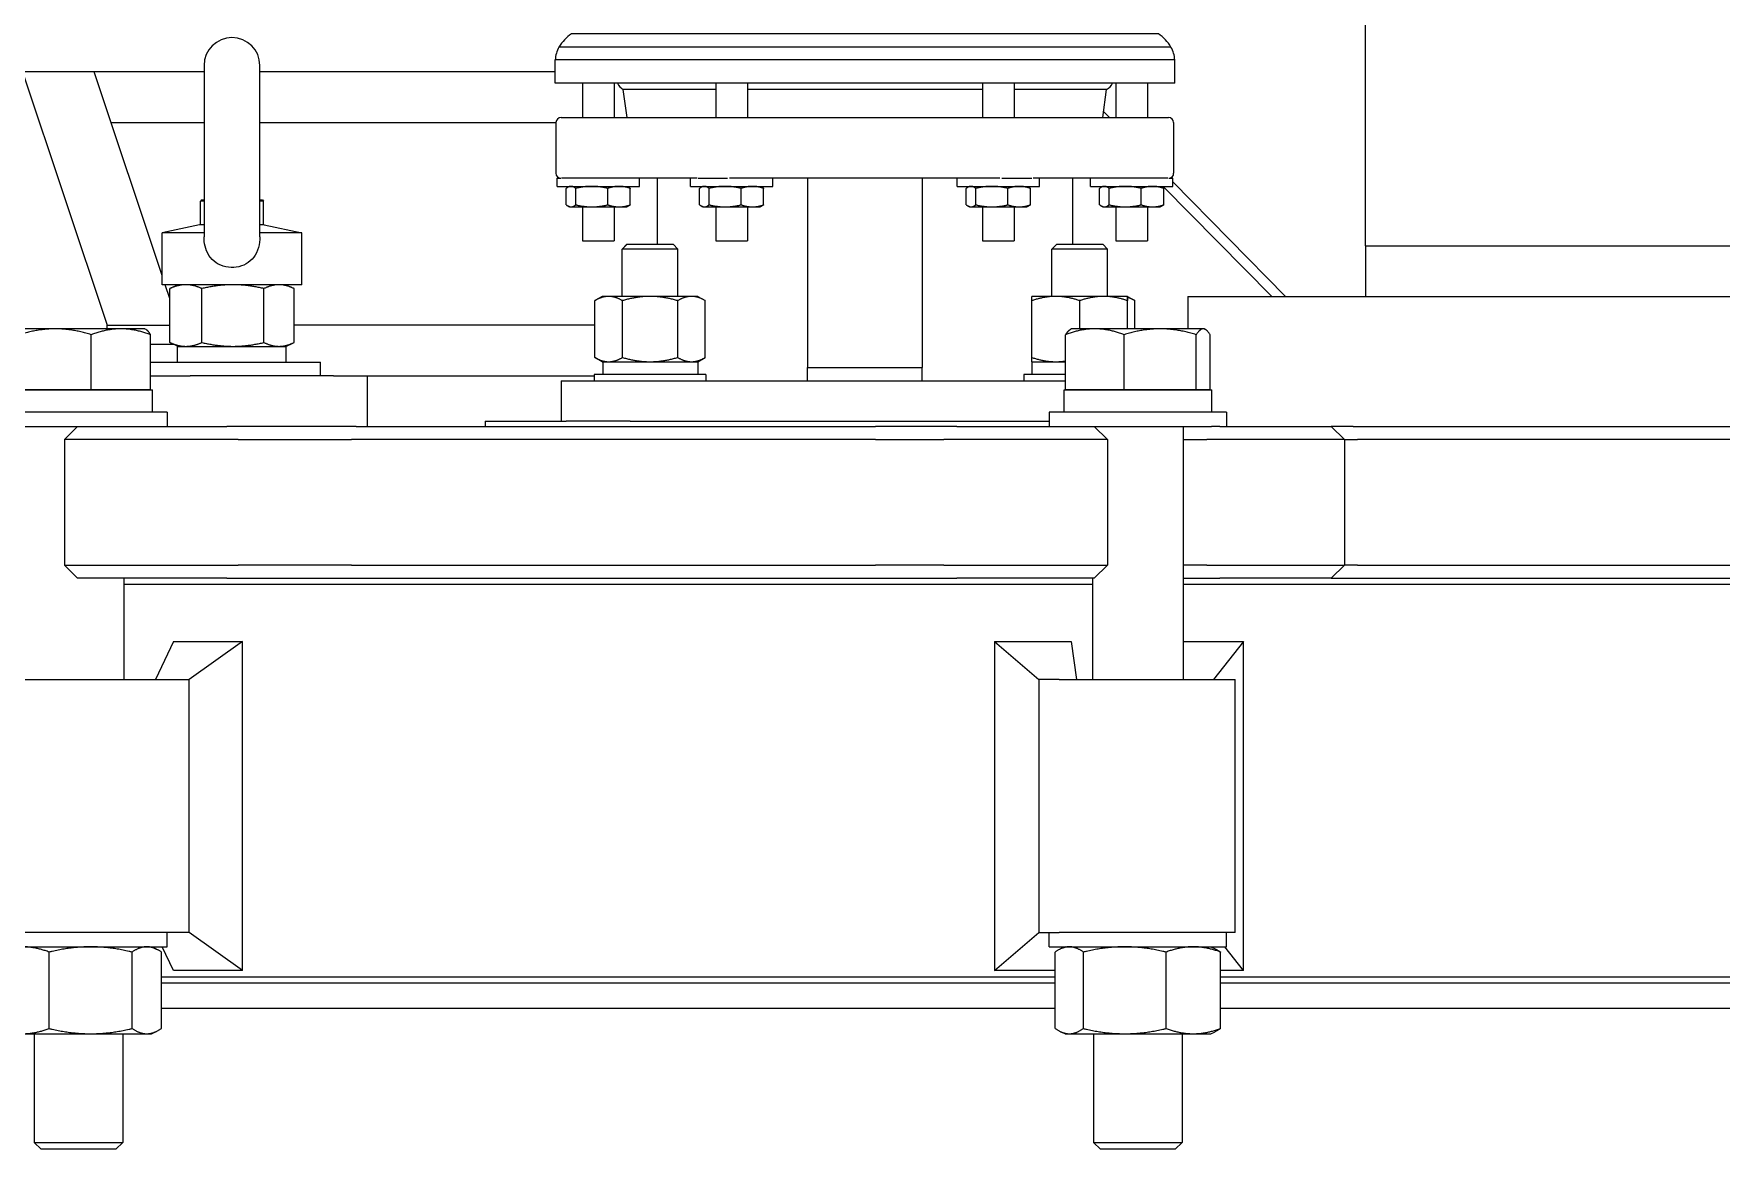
# Model space of a CAD drawing. Header units: inches. Extents: x 14 to 368, y 5 to 236.
# Drawn here: x 66.77 to 83.44, y 106.93 to 117.95 of the extents above; entities that cross this region are included whole.
import ezdxf

# ---------------------------------------------------------------- set-up
doc = ezdxf.new("R2010")
doc.units = ezdxf.units.IN
doc.header["$LTSCALE"] = 11
doc.header["$MEASUREMENT"] = 0
doc.layers.add('Visible (ANSI)', color=7, linetype='Continuous', lineweight=50)

msp = doc.modelspace()

# ---------------------------------------------------------------- linework, layer by layer
at = {"layer": 'Visible (ANSI)', "linetype": 'Continuous', "lineweight": 18}
for p, q in [((79.926908, 115.85176), (79.926908, 119.36376)), ((77.880797, 117.948228), (72.084835, 117.948228)), ((78.041724, 117.689775), (71.923908, 117.689775)), ((71.923908, 117.459078), (71.923908, 117.689775)), ((78.005061, 117.81615), (71.960571, 117.81615)), ((78.041724, 117.459078), (78.041724, 117.689775)), ((66.662987, 117.57051), (67.500313, 115.07051)), ((67.36967, 117.57051), (66.662987, 117.57051)), ((68.456017, 117.57051), (67.36967, 117.57051)), ((68.042631, 115.561251), (67.36967, 117.57051)), ((68.456017, 117.634865), (68.456017, 115.941154)), ((69.007198, 115.941154), (69.007198, 117.634865)), ((71.923908, 117.57051), (69.007198, 117.57051)), ((78.041724, 117.459078), (71.923908, 117.459078)), ((72.192658, 117.459078), (72.192658, 117.12051)), ((72.505158, 117.459078), (72.505158, 117.12051)), ((73.509612, 117.39725), (72.595865, 117.39725)), ((72.632919, 117.12051), (72.595865, 117.39725)), ((73.509612, 117.459078), (73.509612, 117.12051)), ((73.822112, 117.459078), (73.822112, 117.12051)), ((76.14352, 117.39725), (73.822112, 117.39725)), ((76.14352, 117.459078), (76.14352, 117.12051)), ((76.45602, 117.459078), (76.45602, 117.12051)), ((77.369767, 117.39725), (76.45602, 117.39725)), ((77.332713, 117.12051), (77.369767, 117.39725)), ((77.460474, 117.459078), (77.460474, 117.12051)), ((77.772974, 117.459078), (77.772974, 117.12051)), ((77.396879, 117.12051), (77.340402, 117.177936)), ((67.537135, 117.07051), (68.456017, 117.07051)), ((69.007198, 117.07051), (71.931408, 117.07051)), ((71.931408, 117.07051), (71.931408, 116.57051)), ((71.981408, 117.12051), (77.981408, 117.12051)), ((78.031408, 117.07051), (78.031408, 116.57051)), ((71.942908, 116.521078), (71.978493, 116.521078)), ((71.942908, 116.441078), (71.942908, 116.521078)), ((73.324622, 116.52051), (71.987064, 116.52051)), ((72.754908, 116.441078), (72.754908, 116.52051)), ((72.931408, 116.52051), (72.931408, 115.870172)), ((73.259862, 116.441078), (73.259862, 116.52051)), ((73.335674, 116.521078), (73.626735, 116.521078)), ((76.316191, 116.52051), (73.646349, 116.52051)), ((74.071862, 116.441078), (74.071862, 116.52051)), ((74.416408, 116.52051), (74.416408, 114.65051)), ((75.546408, 116.52051), (75.546408, 114.65051)), ((75.89377, 116.441078), (75.89377, 116.52051)), ((76.335448, 116.521078), (76.632393, 116.521078)), ((77.975366, 116.52051), (76.643079, 116.52051)), ((76.70577, 116.441078), (76.70577, 116.52051)), ((77.031408, 116.52051), (77.031408, 115.870172)), ((77.210724, 116.441078), (77.210724, 116.52051)), ((77.983928, 116.521078), (78.022724, 116.521078)), ((78.022724, 116.441078), (78.022724, 116.521078)), ((71.942908, 116.441078), (72.754908, 116.441078)), ((72.032372, 116.258385), (72.032372, 116.420771)), ((72.067408, 116.441078), (72.054767, 116.435183)), ((72.126638, 116.258385), (72.126638, 116.420771)), ((72.443174, 116.258385), (72.443174, 116.420771)), ((72.630408, 116.441078), (72.643048, 116.435183)), ((72.665443, 116.258385), (72.665443, 116.420771)), ((73.259862, 116.441078), (74.071862, 116.441078)), ((73.349326, 116.258385), (73.349326, 116.420771)), ((73.384362, 116.441078), (73.371721, 116.435183)), ((73.443592, 116.258385), (73.443592, 116.420771)), ((73.760128, 116.258385), (73.760128, 116.420771)), ((73.947362, 116.441078), (73.960003, 116.435183)), ((73.982397, 116.258385), (73.982397, 116.420771)), ((75.89377, 116.441078), (76.70577, 116.441078)), ((75.983235, 116.258385), (75.983235, 116.420771)), ((76.01827, 116.441078), (76.005629, 116.435183)), ((76.077501, 116.258385), (76.077501, 116.420771)), ((76.394036, 116.258385), (76.394036, 116.420771)), ((76.58127, 116.441078), (76.593911, 116.435183)), ((76.616306, 116.258385), (76.616306, 116.420771)), ((77.210724, 116.441078), (78.022724, 116.441078)), ((77.300189, 116.258385), (77.300189, 116.420771)), ((77.335224, 116.441078), (77.322584, 116.435183)), ((77.394455, 116.258385), (77.394455, 116.420771)), ((77.710991, 116.258385), (77.710991, 116.420771)), ((77.898224, 116.441078), (77.910865, 116.435183)), ((77.929284, 116.441078), (79.000596, 115.35176)), ((77.93326, 116.258385), (77.93326, 116.420771)), ((79.136394, 115.35176), (78.022724, 116.484147)), ((68.431608, 116.30801), (68.419108, 116.29551)), ((68.456017, 116.29551), (68.419108, 116.29551)), ((68.419108, 116.059863), (68.419108, 116.29551)), ((68.431608, 116.30801), (68.456017, 116.30801)), ((69.007198, 116.30801), (69.031608, 116.30801)), ((69.044108, 116.29551), (69.007198, 116.29551)), ((69.031608, 116.30801), (69.044108, 116.29551)), ((69.044108, 116.059863), (69.044108, 116.29551)), ((72.067408, 116.238078), (72.054767, 116.243972)), ((72.067408, 116.238078), (72.079505, 116.238078)), ((72.079505, 116.238078), (72.284906, 116.238078)), ((72.192658, 116.238078), (72.192658, 115.904078)), ((72.284906, 116.238078), (72.554308, 116.238078)), ((72.505158, 116.238078), (72.505158, 115.904078)), ((72.554308, 116.238078), (72.630408, 116.238078)), ((72.630408, 116.238078), (72.643048, 116.243972)), ((73.384362, 116.238078), (73.371721, 116.243972)), ((73.384362, 116.238078), (73.396459, 116.238078)), ((73.396459, 116.238078), (73.60186, 116.238078)), ((73.509612, 116.238078), (73.509612, 115.904078)), ((73.60186, 116.238078), (73.871263, 116.238078)), ((73.822112, 116.238078), (73.822112, 115.904078)), ((73.871263, 116.238078), (73.947362, 116.238078)), ((73.947362, 116.238078), (73.960003, 116.243972)), ((76.01827, 116.238078), (76.005629, 116.243972)), ((76.01827, 116.238078), (76.030368, 116.238078)), ((76.030368, 116.238078), (76.235769, 116.238078)), ((76.14352, 116.238078), (76.14352, 115.904078)), ((76.235769, 116.238078), (76.505171, 116.238078)), ((76.45602, 116.238078), (76.45602, 115.904078)), ((76.505171, 116.238078), (76.58127, 116.238078)), ((76.58127, 116.238078), (76.593911, 116.243972)), ((77.335224, 116.238078), (77.322584, 116.243972)), ((77.335224, 116.238078), (77.347322, 116.238078)), ((77.347322, 116.238078), (77.552723, 116.238078)), ((77.460474, 116.238078), (77.460474, 115.904078)), ((77.552723, 116.238078), (77.822125, 116.238078)), ((77.772974, 116.238078), (77.772974, 115.904078)), ((77.822125, 116.238078), (77.898224, 116.238078)), ((77.898224, 116.238078), (77.910865, 116.243972)), ((68.412142, 116.059863), (68.042631, 115.981321)), ((68.456017, 116.059863), (68.412142, 116.059863)), ((69.051073, 116.059863), (69.007198, 116.059863)), ((69.051073, 116.059863), (69.420584, 115.981321)), ((68.456017, 115.981321), (68.042631, 115.981321)), ((68.042631, 115.46951), (68.042631, 115.981321)), ((69.420584, 115.981321), (69.007198, 115.981321)), ((69.420584, 115.46951), (69.420584, 115.981321)), ((72.192658, 115.904078), (72.505158, 115.904078)), ((72.63216, 115.870172), (72.583817, 115.821868)), ((72.63316, 115.870172), (72.584817, 115.821868)), ((72.63216, 115.870172), (72.63316, 115.870172)), ((72.63316, 115.870172), (73.087656, 115.870172)), ((73.087656, 115.870172), (73.135998, 115.821868)), ((73.509612, 115.904078), (73.822112, 115.904078)), ((76.14352, 115.904078), (76.45602, 115.904078)), ((76.87616, 115.870172), (76.827817, 115.821868)), ((76.87616, 115.870172), (77.330656, 115.870172)), ((77.330656, 115.870172), (77.378998, 115.821868)), ((77.460474, 115.904078), (77.772974, 115.904078)), ((79.926908, 115.85176), (87.415908, 115.85176)), ((79.926908, 115.85176), (79.926908, 115.35176)), ((79.926908, 115.85176), (87.415908, 115.85176)), ((72.584817, 115.821868), (72.583817, 115.821868)), ((72.583817, 115.354172), (72.583817, 115.821868)), ((73.135998, 115.821868), (72.584817, 115.821868)), ((72.584817, 115.354172), (72.584817, 115.821868)), ((73.135998, 115.354172), (73.135998, 115.821868)), ((77.378998, 115.821868), (76.827817, 115.821868)), ((76.827817, 115.354172), (76.827817, 115.821868)), ((77.378998, 115.354172), (77.378998, 115.821868)), ((69.420584, 115.46951), (68.042631, 115.46951)), ((68.118551, 115.334578), (68.073358, 115.46951)), ((68.118551, 114.898816), (68.118551, 115.431205)), ((68.200608, 115.46951), (68.124357, 115.433954)), ((68.434143, 114.898816), (68.434143, 115.431205)), ((69.047199, 114.898816), (69.047199, 115.431205)), ((69.262608, 115.46951), (69.338858, 115.433954)), ((69.344664, 114.898816), (69.344664, 115.431205)), ((72.387967, 115.354172), (72.314889, 115.31198)), ((72.451255, 115.354172), (72.387967, 115.354172)), ((72.860394, 115.354172), (72.451255, 115.354172)), ((73.269547, 115.354172), (72.860394, 115.354172)), ((73.332848, 115.354172), (73.269547, 115.354172)), ((73.332848, 115.354172), (73.405926, 115.31198)), ((76.867175, 115.354172), (76.630967, 115.354172)), ((77.339616, 115.354172), (76.867175, 115.354172)), ((77.575848, 115.354172), (77.339616, 115.354172)), ((77.575849, 115.353594), (77.647926, 115.31198)), ((78.171408, 115.35176), (89.171408, 115.35176)), ((78.171408, 115.35176), (78.171408, 115.034139)), ((72.31488, 114.750699), (72.31488, 115.311975)), ((72.58763, 114.750699), (72.58763, 115.311975)), ((73.133158, 114.750699), (73.133158, 115.311975)), ((73.405926, 115.31198), (73.405935, 115.311975)), ((73.405935, 114.750699), (73.405935, 115.311975)), ((76.630959, 114.750699), (76.630959, 115.311975)), ((77.103392, 115.034139), (77.103392, 115.311975)), ((77.575841, 115.034139), (77.575841, 115.311975)), ((77.575856, 115.034139), (77.575856, 115.311975)), ((77.647926, 115.31198), (77.647935, 115.311975)), ((77.647935, 115.034139), (77.647935, 115.311975)), ((66.987404, 115.034139), (66.569534, 115.034139)), ((67.634278, 115.034139), (66.987404, 115.034139)), ((67.500313, 115.034139), (67.500313, 115.07051)), ((67.500313, 115.07051), (68.118551, 115.07051)), ((67.872408, 115.034139), (67.634278, 115.034139)), ((67.872408, 115.034139), (67.881662, 115.028796)), ((72.31488, 115.07051), (69.344664, 115.07051)), ((77.022164, 115.034139), (77.011139, 115.027774)), ((77.252721, 115.034139), (77.022164, 115.034139)), ((77.897878, 115.034139), (77.252721, 115.034139)), ((78.323321, 115.034139), (77.897878, 115.034139)), ((78.334164, 115.034139), (78.323321, 115.034139)), ((78.334164, 115.034139), (78.345189, 115.027774)), ((67.342319, 114.430139), (67.342319, 114.975548)), ((67.926237, 114.430139), (67.926237, 114.975548)), ((67.926237, 114.88301), (68.152356, 114.88301)), ((68.200608, 114.86051), (68.124357, 114.896066)), ((68.195108, 114.86051), (69.268108, 114.86051)), ((68.195108, 114.70451), (68.195108, 114.86051)), ((69.262608, 114.86051), (69.338858, 114.896066)), ((69.268108, 114.70451), (69.268108, 114.86051)), ((76.96443, 114.430139), (76.96443, 114.975548)), ((77.541011, 114.430139), (77.541011, 114.975548)), ((78.254745, 114.430139), (78.254745, 114.975548)), ((78.391897, 114.430139), (78.391897, 114.975548)), ((67.926237, 114.70451), (69.606608, 114.70451)), ((69.606608, 114.57051), (69.606608, 114.70451)), ((72.387967, 114.708502), (72.314889, 114.750694)), ((72.387967, 114.708502), (72.451255, 114.708502)), ((72.393956, 114.708502), (72.393956, 114.583502)), ((72.451255, 114.708502), (72.860394, 114.708502)), ((72.860394, 114.708502), (73.269547, 114.708502)), ((73.269547, 114.708502), (73.332848, 114.708502)), ((73.331759, 114.708502), (73.331759, 114.583502)), ((73.332848, 114.708502), (73.405926, 114.750694)), ((73.405935, 114.750699), (73.405926, 114.750694)), ((76.630967, 114.708502), (76.867175, 114.708502)), ((76.632056, 114.708502), (76.632056, 114.583502)), ((76.867175, 114.708502), (76.96443, 114.708502)), ((67.926237, 114.57051), (68.319227, 114.57051)), ((69.732592, 114.57051), (68.319227, 114.57051)), ((69.732592, 114.57051), (70.065127, 114.57051)), ((70.065127, 114.57051), (72.309226, 114.57051)), ((70.065127, 114.57051), (70.065127, 114.07051)), ((71.981408, 114.52051), (71.981408, 114.12051)), ((71.981408, 114.52051), (72.981408, 114.52051)), ((73.411589, 114.583502), (72.309226, 114.583502)), ((72.309226, 114.583502), (72.309226, 114.52051)), ((72.981408, 114.52051), (76.96443, 114.52051)), ((73.411589, 114.583502), (73.411589, 114.52051)), ((74.416408, 114.52051), (74.416408, 114.65051)), ((74.416408, 114.65051), (75.546408, 114.65051)), ((74.416408, 114.52051), (75.546408, 114.52051)), ((75.546408, 114.52051), (75.546408, 114.65051)), ((76.96443, 114.583502), (76.552226, 114.583502)), ((76.552226, 114.583502), (76.552226, 114.52051)), ((66.486908, 114.430135), (67.945908, 114.430135)), ((66.987404, 114.430139), (66.632489, 114.430139)), ((67.342319, 114.430139), (66.987404, 114.430139)), ((67.634278, 114.430139), (67.342319, 114.430139)), ((67.926237, 114.430139), (67.634278, 114.430139)), ((67.872408, 114.430139), (67.872408, 114.430135)), ((67.945908, 114.211135), (67.945908, 114.430135)), ((76.948664, 114.430135), (78.407664, 114.430135)), ((76.948664, 114.211135), (76.948664, 114.430135)), ((77.252721, 114.430139), (76.96443, 114.430139)), ((77.022164, 114.430139), (77.022164, 114.430135)), ((77.541011, 114.430139), (77.252721, 114.430139)), ((77.897878, 114.430139), (77.541011, 114.430139)), ((78.254745, 114.430139), (77.897878, 114.430139)), ((78.323321, 114.430139), (78.254745, 114.430139)), ((78.391897, 114.430139), (78.323321, 114.430139)), ((78.334164, 114.430139), (78.334164, 114.430135)), ((78.407664, 114.211135), (78.407664, 114.430135)), ((68.091408, 114.211135), (66.341408, 114.211135)), ((68.091408, 114.211135), (68.091408, 114.07051)), ((78.553164, 114.211135), (76.803164, 114.211135)), ((76.803164, 114.211135), (76.803164, 114.07051)), ((78.553164, 114.211135), (78.553164, 114.07051)), ((66.367198, 114.07051), (67.20689, 114.07051)), ((67.20689, 114.07051), (67.07689, 113.94051)), ((67.20689, 114.07051), (67.271639, 114.07051)), ((67.271639, 114.07051), (67.539021, 114.07051)), ((67.539021, 114.07051), (68.679139, 114.07051)), ((69.193098, 114.07051), (68.679139, 114.07051)), ((69.958522, 114.07051), (69.193098, 114.07051)), ((69.958522, 114.07051), (75.087441, 114.07051)), ((71.231408, 114.12051), (72.033082, 114.12051)), ((71.231408, 114.12051), (71.231408, 114.07051)), ((72.664108, 114.12051), (72.033082, 114.12051)), ((72.664108, 114.12051), (76.803164, 114.12051)), ((75.712511, 114.07051), (75.087441, 114.07051)), ((75.891007, 114.07051), (75.712511, 114.07051)), ((75.891007, 114.07051), (76.844593, 114.07051)), ((76.844593, 114.07051), (77.142249, 114.07051)), ((77.142249, 114.07051), (77.246764, 114.07051)), ((77.246764, 114.07051), (77.376764, 113.94051)), ((77.246764, 114.07051), (78.404037, 114.07051)), ((78.125664, 114.07051), (78.125664, 111.57051)), ((78.485798, 114.07051), (78.404037, 114.07051)), ((78.485798, 114.07051), (78.630123, 114.07051)), ((78.630123, 114.07051), (78.92215, 114.07051)), ((78.92215, 114.07051), (79.587405, 114.07051)), ((79.805015, 114.07051), (79.587405, 114.07051)), ((79.587405, 114.07051), (79.717405, 113.94051)), ((79.805015, 114.07051), (84.315311, 114.07051)), ((67.211784, 113.94051), (67.07689, 113.94051)), ((67.07689, 113.94051), (67.07689, 112.70051)), ((67.481242, 113.94051), (67.211784, 113.94051)), ((68.791722, 113.94051), (67.481242, 113.94051)), ((68.791722, 113.94051), (69.305682, 113.94051)), ((69.305682, 113.94051), (69.913161, 113.94051)), ((75.088399, 113.94051), (69.913161, 113.94051)), ((75.088399, 113.94051), (75.584486, 113.94051)), ((75.584486, 113.94051), (75.762982, 113.94051)), ((76.859058, 113.94051), (75.762982, 113.94051)), ((77.159025, 113.94051), (76.859058, 113.94051)), ((77.376764, 113.94051), (77.159025, 113.94051)), ((77.376764, 113.94051), (77.376764, 112.70051)), ((78.125664, 113.94051), (78.170568, 113.94051)), ((78.170568, 113.94051), (78.357773, 113.94051)), ((78.65845, 113.94051), (78.357773, 113.94051)), ((78.952744, 113.94051), (78.65845, 113.94051)), ((79.717405, 113.94051), (78.952744, 113.94051)), ((79.717405, 113.94051), (79.848576, 113.94051)), ((79.717405, 113.94051), (79.717405, 112.70051)), ((84.399605, 113.94051), (79.848576, 113.94051)), ((67.07689, 112.70051), (67.211784, 112.70051)), ((67.20689, 112.57051), (67.07689, 112.70051)), ((67.211784, 112.70051), (67.481242, 112.70051)), ((67.481242, 112.70051), (68.791722, 112.70051)), ((69.305682, 112.70051), (68.791722, 112.70051)), ((69.913161, 112.70051), (69.305682, 112.70051)), ((69.913161, 112.70051), (75.088399, 112.70051)), ((75.584486, 112.70051), (75.088399, 112.70051)), ((75.762982, 112.70051), (75.584486, 112.70051)), ((75.762982, 112.70051), (76.859058, 112.70051)), ((76.859058, 112.70051), (77.159025, 112.70051)), ((77.159025, 112.70051), (77.376764, 112.70051)), ((77.246764, 112.57051), (77.376764, 112.70051)), ((78.170568, 112.70051), (78.125664, 112.70051)), ((78.357773, 112.70051), (78.170568, 112.70051)), ((78.357773, 112.70051), (78.65845, 112.70051)), ((78.65845, 112.70051), (78.952744, 112.70051)), ((78.952744, 112.70051), (79.717405, 112.70051)), ((79.587405, 112.57051), (79.717405, 112.70051)), ((79.848576, 112.70051), (79.717405, 112.70051)), ((79.848576, 112.70051), (84.399605, 112.70051)), ((67.271639, 112.57051), (67.20689, 112.57051)), ((67.539021, 112.57051), (67.271639, 112.57051)), ((68.679139, 112.57051), (67.539021, 112.57051)), ((67.663908, 112.57051), (67.663908, 111.57051)), ((77.230664, 112.50801), (67.663908, 112.50801)), ((68.679139, 112.57051), (69.193098, 112.57051)), ((69.193098, 112.57051), (69.710733, 112.57051)), ((69.710733, 112.57051), (75.333617, 112.57051)), ((75.333617, 112.57051), (75.712511, 112.57051)), ((75.712511, 112.57051), (75.891007, 112.57051)), ((76.844593, 112.57051), (75.891007, 112.57051)), ((77.142249, 112.57051), (76.844593, 112.57051)), ((77.246764, 112.57051), (77.142249, 112.57051)), ((77.230664, 112.57051), (77.230664, 111.57051)), ((78.125664, 112.57051), (78.298593, 112.57051)), ((86.430578, 112.50801), (78.125664, 112.50801)), ((78.298593, 112.57051), (78.485798, 112.57051)), ((78.630123, 112.57051), (78.485798, 112.57051)), ((78.92215, 112.57051), (78.630123, 112.57051)), ((79.587405, 112.57051), (78.92215, 112.57051)), ((79.587405, 112.57051), (79.590144, 112.57051)), ((79.590144, 112.57051), (84.534825, 112.57051)), ((68.152853, 111.945053), (67.976542, 111.57051)), ((68.152853, 111.945053), (68.835732, 111.945053)), ((68.835732, 111.945053), (68.309972, 111.57051)), ((68.835732, 108.695967), (68.835732, 111.945053)), ((76.261041, 111.945053), (76.261041, 108.695967)), ((76.261041, 111.945053), (77.019528, 111.945053)), ((76.261041, 111.945053), (76.699837, 111.57051)), ((77.019528, 111.945053), (77.072152, 111.57051)), ((78.125664, 111.945053), (78.722159, 111.945053)), ((78.722159, 111.945053), (78.423251, 111.57051)), ((78.722159, 108.695967), (78.722159, 111.945053)), ((66.099144, 111.57051), (67.731917, 111.57051)), ((67.731917, 111.57051), (68.309972, 111.57051)), ((68.309972, 109.07051), (68.309972, 111.57051)), ((76.900594, 111.57051), (76.699837, 111.57051)), ((76.699837, 111.57051), (76.699837, 109.07051)), ((76.900594, 111.57051), (78.637301, 111.57051)), ((78.637301, 109.07051), (78.637301, 111.57051)), ((67.731917, 109.07051), (66.099144, 109.07051)), ((68.309972, 109.07051), (67.731917, 109.07051)), ((68.091408, 108.929885), (68.091408, 109.07051)), ((68.835732, 108.695967), (68.309972, 109.07051)), ((76.261041, 108.695967), (76.699837, 109.07051)), ((76.699837, 109.07051), (76.900594, 109.07051)), ((76.803164, 108.929885), (76.803164, 109.07051)), ((78.637301, 109.07051), (76.900594, 109.07051)), ((78.553164, 108.929885), (78.553164, 109.07051)), ((66.341408, 108.929885), (68.091408, 108.929885)), ((66.926582, 108.122752), (66.926582, 108.878018)), ((67.745262, 108.122752), (67.745262, 108.878018)), ((67.935408, 108.929885), (67.983677, 108.907377)), ((68.035087, 108.122752), (68.035087, 108.878018)), ((68.152853, 108.695967), (68.042739, 108.929885)), ((76.803164, 108.929885), (78.553164, 108.929885)), ((76.861657, 108.122752), (76.861657, 108.878018)), ((76.959164, 108.929885), (76.915091, 108.909334)), ((77.139726, 108.122752), (77.139726, 108.878018)), ((77.956233, 108.122752), (77.956233, 108.878018)), ((78.397164, 108.929885), (78.441237, 108.909334)), ((78.494671, 108.122752), (78.494671, 108.878018)), ((78.722159, 108.695967), (78.535478, 108.929885)), ((68.835732, 108.695967), (68.152853, 108.695967)), ((76.861657, 108.695967), (76.261041, 108.695967)), ((78.722159, 108.695967), (78.494671, 108.695967)), ((68.035087, 108.63301), (76.861657, 108.63301)), ((76.861657, 108.57051), (68.035087, 108.57051)), ((78.494671, 108.63301), (86.15597, 108.63301)), ((86.15597, 108.57051), (78.494671, 108.57051)), ((76.861657, 108.32051), (68.035087, 108.32051)), ((86.15597, 108.32051), (78.494671, 108.32051)), ((66.662155, 108.070885), (67.335922, 108.070885)), ((66.778908, 108.070885), (66.778908, 106.99625)), ((67.335922, 108.070885), (67.890175, 108.070885)), ((67.653908, 108.070885), (67.653908, 106.99625)), ((67.890175, 108.070885), (67.935408, 108.070885)), ((67.935408, 108.070885), (67.983677, 108.093394)), ((76.959164, 108.070885), (76.915091, 108.091437)), ((76.959164, 108.070885), (77.000691, 108.070885)), ((77.000691, 108.070885), (77.547979, 108.070885)), ((77.240664, 108.070885), (77.240664, 106.99625)), ((77.547979, 108.070885), (78.225452, 108.070885)), ((78.115664, 108.070885), (78.115664, 106.99625)), ((78.225452, 108.070885), (78.397164, 108.070885)), ((78.397164, 108.070885), (78.441237, 108.091437)), ((66.778908, 106.99625), (67.653908, 106.99625)), ((66.847069, 106.930135), (66.778908, 106.99625)), ((67.585746, 106.930135), (67.653908, 106.99625)), ((77.240664, 106.99625), (78.115664, 106.99625)), ((77.308825, 106.930135), (77.240664, 106.99625)), ((78.047503, 106.930135), (78.115664, 106.99625)), ((67.585746, 106.930135), (66.847069, 106.930135)), ((78.047503, 106.930135), (77.308825, 106.930135))]:
    msp.add_line(p, q, dxfattribs=at)
for centre, radius, start, end in [((68.731608, 117.634865), 0.275591, 0, 180), ((72.338794, 117.5848), 0.443368, 124.9453408, 148.5468033), ((77.626838, 117.5848), 0.443368, 31.4531967, 55.0546592), ((72.21242, 117.674578), 0.288913, 150.6582796, 176.9846737), ((77.753212, 117.674578), 0.288913, 3.0153263, 29.3417204), ((72.662576, 117.517482), 0.1375, 205.1354813, 240.9760883), ((77.303056, 117.517482), 0.1375, 299.0239117, 334.8645187), ((71.981408, 117.07051), 0.05, 90, 180), ((77.981408, 117.07051), 0.05, 0, 90), ((71.981408, 116.57051), 0.05, 180, 261.3597917), ((77.981408, 116.57051), 0.05, 278.6402083, 0)]:
    msp.add_arc(centre, radius, start, end, dxfattribs=at)
for points, weights in [([(72.079505, 116.441078), (72.057631, 116.441078), (72.032372, 116.420771)], [1, 1.0379548493, 1]), ([(72.126638, 116.420771), (72.10138, 116.441078), (72.079505, 116.441078)], [1, 1.0379548493, 1]), ([(72.284906, 116.441078), (72.211454, 116.441078), (72.126638, 116.420771)], [1, 1.0379548493, 1]), ([(72.443174, 116.420771), (72.358358, 116.441078), (72.284906, 116.441078)], [1, 1.0379548493, 1]), ([(72.554308, 116.441078), (72.502731, 116.441078), (72.443174, 116.420771)], [1, 1.0379548493, 1]), ([(72.665443, 116.420771), (72.605886, 116.441078), (72.554308, 116.441078)], [1, 1.0379548493, 1]), ([(72.643048, 116.435183), (72.653687, 116.430222), (72.665443, 116.420771)], [1.01883167313, 1.01731429853, 1]), ([(73.396459, 116.441078), (73.374585, 116.441078), (73.349326, 116.420771)], [1, 1.0379548493, 1]), ([(73.443592, 116.420771), (73.418334, 116.441078), (73.396459, 116.441078)], [1, 1.0379548493, 1]), ([(73.60186, 116.441078), (73.528408, 116.441078), (73.443592, 116.420771)], [1, 1.0379548493, 1]), ([(73.760128, 116.420771), (73.675313, 116.441078), (73.60186, 116.441078)], [1, 1.0379548493, 1]), ([(73.871263, 116.441078), (73.819685, 116.441078), (73.760128, 116.420771)], [1, 1.0379548493, 1]), ([(73.982397, 116.420771), (73.92284, 116.441078), (73.871263, 116.441078)], [1, 1.0379548493, 1]), ([(73.960003, 116.435183), (73.970641, 116.430222), (73.982397, 116.420771)], [1.01883167313, 1.01731429853, 1]), ([(76.030368, 116.441078), (76.008493, 116.441078), (75.983235, 116.420771)], [1, 1.0379548493, 1]), ([(76.077501, 116.420771), (76.052242, 116.441078), (76.030368, 116.441078)], [1, 1.0379548493, 1]), ([(76.235769, 116.441078), (76.162316, 116.441078), (76.077501, 116.420771)], [1, 1.0379548493, 1]), ([(76.394036, 116.420771), (76.309221, 116.441078), (76.235769, 116.441078)], [1, 1.0379548493, 1]), ([(76.505171, 116.441078), (76.453593, 116.441078), (76.394036, 116.420771)], [1, 1.0379548493, 1]), ([(76.616306, 116.420771), (76.556749, 116.441078), (76.505171, 116.441078)], [1, 1.0379548493, 1]), ([(76.593911, 116.435183), (76.604549, 116.430222), (76.616306, 116.420771)], [1.01883167313, 1.01731429853, 1]), ([(77.347322, 116.441078), (77.325447, 116.441078), (77.300189, 116.420771)], [1, 1.0379548493, 1]), ([(77.394455, 116.420771), (77.369197, 116.441078), (77.347322, 116.441078)], [1, 1.0379548493, 1]), ([(77.552723, 116.441078), (77.479271, 116.441078), (77.394455, 116.420771)], [1, 1.0379548493, 1]), ([(77.710991, 116.420771), (77.626175, 116.441078), (77.552723, 116.441078)], [1, 1.0379548493, 1]), ([(77.822125, 116.441078), (77.770547, 116.441078), (77.710991, 116.420771)], [1, 1.0379548493, 1]), ([(77.93326, 116.420771), (77.873703, 116.441078), (77.822125, 116.441078)], [1, 1.0379548493, 1]), ([(77.910865, 116.435183), (77.921504, 116.430222), (77.93326, 116.420771)], [1.01883167313, 1.01731429853, 1]), ([(72.032372, 116.258385), (72.057631, 116.238078), (72.079505, 116.238078)], [1, 1.0379548493, 1]), ([(72.079505, 116.238078), (72.10138, 116.238078), (72.126638, 116.258385)], [1, 1.0379548493, 1]), ([(72.126638, 116.258385), (72.211454, 116.238078), (72.284906, 116.238078)], [1, 1.0379548493, 1]), ([(72.284906, 116.238078), (72.358358, 116.238078), (72.443174, 116.258385)], [1, 1.0379548493, 1]), ([(72.443174, 116.258385), (72.502731, 116.238078), (72.554308, 116.238078)], [1, 1.0379548493, 1]), ([(72.554308, 116.238078), (72.605886, 116.238078), (72.665443, 116.258385)], [1, 1.0379548493, 1]), ([(72.665443, 116.258385), (72.653687, 116.248933), (72.643048, 116.243972)], [1, 1.01731429853, 1.01883167313]), ([(73.349326, 116.258385), (73.374585, 116.238078), (73.396459, 116.238078)], [1, 1.0379548493, 1]), ([(73.396459, 116.238078), (73.418334, 116.238078), (73.443592, 116.258385)], [1, 1.0379548493, 1]), ([(73.443592, 116.258385), (73.528408, 116.238078), (73.60186, 116.238078)], [1, 1.0379548493, 1]), ([(73.60186, 116.238078), (73.675313, 116.238078), (73.760128, 116.258385)], [1, 1.0379548493, 1]), ([(73.760128, 116.258385), (73.819685, 116.238078), (73.871263, 116.238078)], [1, 1.0379548493, 1]), ([(73.871263, 116.238078), (73.92284, 116.238078), (73.982397, 116.258385)], [1, 1.0379548493, 1]), ([(73.982397, 116.258385), (73.970641, 116.248933), (73.960003, 116.243972)], [1, 1.01731429853, 1.01883167313]), ([(75.983235, 116.258385), (76.008493, 116.238078), (76.030368, 116.238078)], [1, 1.0379548493, 1]), ([(76.030368, 116.238078), (76.052242, 116.238078), (76.077501, 116.258385)], [1, 1.0379548493, 1]), ([(76.077501, 116.258385), (76.162316, 116.238078), (76.235769, 116.238078)], [1, 1.0379548493, 1]), ([(76.235769, 116.238078), (76.309221, 116.238078), (76.394036, 116.258385)], [1, 1.0379548493, 1]), ([(76.394036, 116.258385), (76.453593, 116.238078), (76.505171, 116.238078)], [1, 1.0379548493, 1]), ([(76.505171, 116.238078), (76.556749, 116.238078), (76.616306, 116.258385)], [1, 1.0379548493, 1]), ([(76.616306, 116.258385), (76.604549, 116.248933), (76.593911, 116.243972)], [1, 1.01731429853, 1.01883167313]), ([(77.300189, 116.258385), (77.325447, 116.238078), (77.347322, 116.238078)], [1, 1.0379548493, 1]), ([(77.347322, 116.238078), (77.369197, 116.238078), (77.394455, 116.258385)], [1, 1.0379548493, 1]), ([(77.394455, 116.258385), (77.479271, 116.238078), (77.552723, 116.238078)], [1, 1.0379548493, 1]), ([(77.552723, 116.238078), (77.626175, 116.238078), (77.710991, 116.258385)], [1, 1.0379548493, 1]), ([(77.710991, 116.258385), (77.770547, 116.238078), (77.822125, 116.238078)], [1, 1.0379548493, 1]), ([(77.822125, 116.238078), (77.873703, 116.238078), (77.93326, 116.258385)], [1, 1.0379548493, 1]), ([(77.93326, 116.258385), (77.921504, 116.248933), (77.910865, 116.243972)], [1, 1.01731429853, 1.01883167313]), ([(68.276347, 115.46951), (68.203113, 115.46951), (68.118551, 115.431205)], [1, 1.0379548493, 1]), ([(68.118551, 115.431205), (68.121468, 115.432607), (68.124357, 115.433954)], [1, 1.00134014423, 1.00258565041]), ([(68.434143, 115.431205), (68.34958, 115.46951), (68.276347, 115.46951)], [1, 1.0379548493, 1]), ([(68.740671, 115.46951), (68.598411, 115.46951), (68.434143, 115.431205)], [1, 1.0379548493, 1]), ([(69.047199, 115.431205), (68.882931, 115.46951), (68.740671, 115.46951)], [1, 1.0379548493, 1]), ([(69.195932, 115.46951), (69.126905, 115.46951), (69.047199, 115.431205)], [1, 1.0379548493, 1]), ([(69.344664, 115.431205), (69.264959, 115.46951), (69.195932, 115.46951)], [1, 1.0379548493, 1]), ([(72.451255, 115.354172), (72.387963, 115.354172), (72.31488, 115.311975)], [1, 1.0379548493, 1]), ([(72.58763, 115.311975), (72.514547, 115.354172), (72.451255, 115.354172)], [1, 1.0379548493, 1]), ([(72.860394, 115.354172), (72.733804, 115.354172), (72.58763, 115.311975)], [1, 1.0379548493, 1]), ([(73.133158, 115.311975), (72.986984, 115.354172), (72.860394, 115.354172)], [1, 1.0379548493, 1]), ([(73.269547, 115.354172), (73.206248, 115.354172), (73.133158, 115.311975)], [1, 1.0379548493, 1]), ([(73.405935, 115.311975), (73.332845, 115.354172), (73.269547, 115.354172)], [1, 1.0379548493, 1]), ([(76.630959, 115.311975), (76.630963, 115.35417), (76.630967, 115.354172)], [1, 1.03795286926, 1.00000395988]), ([(76.867175, 115.354172), (76.757547, 115.354172), (76.630959, 115.311975)], [1, 1.0379548493, 1]), ([(77.103392, 115.311975), (76.976804, 115.354172), (76.867175, 115.354172)], [1, 1.0379548493, 1]), ([(77.339616, 115.354172), (77.229984, 115.354172), (77.103392, 115.311975)], [1, 1.0379548493, 1]), ([(77.575841, 115.311975), (77.449248, 115.354172), (77.339616, 115.354172)], [1, 1.0379548493, 1]), ([(77.575848, 115.354172), (77.575845, 115.354172), (77.575841, 115.311975)], [1, 1.0379548493, 1]), ([(77.575856, 115.311975), (77.575852, 115.354172), (77.575848, 115.354172)], [1, 1.0379548493, 1]), ([(77.647935, 115.311975), (77.609948, 115.333906), (77.575852, 115.344246)], [1, 1.01937331716, 1.01896916584]), ([(66.987404, 115.034139), (66.822688, 115.034139), (66.632489, 114.975548)], [1, 1.0379548493, 1]), ([(67.342319, 114.975548), (67.152121, 115.034139), (66.987404, 115.034139)], [1, 1.0379548493, 1]), ([(67.634278, 115.034139), (67.498779, 115.034139), (67.342319, 114.975548)], [1, 1.0379548493, 1]), ([(67.926237, 114.975548), (67.769777, 115.034139), (67.634278, 115.034139)], [1, 1.0379548493, 1]), ([(67.881662, 115.028796), (67.902505, 115.016762), (67.926237, 114.975548)], [1.01607329548, 1.02640123045, 1]), ([(77.252721, 115.034139), (77.118925, 115.034139), (76.96443, 114.975548)], [1, 1.0379548493, 1]), ([(76.96443, 114.975548), (76.989268, 115.015147), (77.011139, 115.027774)], [1, 1.02533990081, 1.01684430577]), ([(77.541011, 114.975548), (77.386517, 115.034139), (77.252721, 115.034139)], [1, 1.0379548493, 1]), ([(77.897878, 115.034139), (77.732256, 115.034139), (77.541011, 114.975548)], [1, 1.0379548493, 1]), ([(78.254745, 114.975548), (78.0635, 115.034139), (77.897878, 115.034139)], [1, 1.0379548493, 1]), ([(78.323321, 115.034139), (78.291495, 115.034139), (78.254745, 114.975548)], [1, 1.0379548493, 1]), ([(78.391897, 114.975548), (78.355147, 115.034139), (78.323321, 115.034139)], [1, 1.0379548493, 1]), ([(68.124357, 114.896066), (68.121468, 114.897414), (68.118551, 114.898816)], [1.00258565041, 1.00134014423, 1]), ([(68.118551, 114.898816), (68.203113, 114.86051), (68.276347, 114.86051)], [1, 1.0379548493, 1]), ([(68.276347, 114.86051), (68.34958, 114.86051), (68.434143, 114.898816)], [1, 1.0379548493, 1]), ([(68.434143, 114.898816), (68.598411, 114.86051), (68.740671, 114.86051)], [1, 1.0379548493, 1]), ([(68.740671, 114.86051), (68.882931, 114.86051), (69.047199, 114.898816)], [1, 1.0379548493, 1]), ([(69.047199, 114.898816), (69.126905, 114.86051), (69.195932, 114.86051)], [1, 1.0379548493, 1]), ([(69.195932, 114.86051), (69.264959, 114.86051), (69.344664, 114.898816)], [1, 1.0379548493, 1]), ([(72.31488, 114.750699), (72.387963, 114.708502), (72.451255, 114.708502)], [1, 1.0379548493, 1]), ([(72.451255, 114.708502), (72.514547, 114.708502), (72.58763, 114.750699)], [1, 1.0379548493, 1]), ([(72.58763, 114.750699), (72.733804, 114.708502), (72.860394, 114.708502)], [1, 1.0379548493, 1]), ([(72.860394, 114.708502), (72.986984, 114.708502), (73.133158, 114.750699)], [1, 1.0379548493, 1]), ([(73.133158, 114.750699), (73.206248, 114.708502), (73.269547, 114.708502)], [1, 1.0379548493, 1]), ([(73.269547, 114.708502), (73.332845, 114.708502), (73.405935, 114.750699)], [1, 1.0379548493, 1]), ([(76.630959, 114.750699), (76.757547, 114.708502), (76.867175, 114.708502)], [1, 1.0379548493, 1]), ([(76.630967, 114.708502), (76.630963, 114.708504), (76.630959, 114.750699)], [1.00000395988, 1.03795286926, 1]), ([(76.867175, 114.708502), (76.915135, 114.708502), (76.96443, 114.716103)], [1, 1.01625706717, 1.01858746948]), ([(66.926582, 108.878018), (66.784876, 108.929885), (66.662155, 108.929885)], [1, 1.0379548493, 1]), ([(67.335922, 108.929885), (67.145947, 108.929885), (66.926582, 108.878018)], [1, 1.0379548493, 1]), ([(67.745262, 108.878018), (67.525897, 108.929885), (67.335922, 108.929885)], [1, 1.0379548493, 1]), ([(67.890175, 108.929885), (67.82292, 108.929885), (67.745262, 108.878018)], [1, 1.0379548493, 1]), ([(68.035087, 108.878018), (67.957429, 108.929885), (67.890175, 108.929885)], [1, 1.0379548493, 1]), ([(77.000691, 108.929885), (76.936165, 108.929885), (76.861657, 108.878018)], [1, 1.0379548493, 1]), ([(77.139726, 108.878018), (77.065217, 108.929885), (77.000691, 108.929885)], [1, 1.0379548493, 1]), ([(77.547979, 108.929885), (77.358508, 108.929885), (77.139726, 108.878018)], [1, 1.0379548493, 1]), ([(77.956233, 108.878018), (77.73745, 108.929885), (77.547979, 108.929885)], [1, 1.0379548493, 1]), ([(78.225452, 108.929885), (78.100507, 108.929885), (77.956233, 108.878018)], [1, 1.0379548493, 1]), ([(78.494671, 108.878018), (78.350397, 108.929885), (78.225452, 108.929885)], [1, 1.0379548493, 1]), ([(78.441237, 108.909334), (78.466828, 108.8974), (78.494671, 108.878018)], [1.01759430727, 1.01385414388, 1]), ([(66.662155, 108.070885), (66.784876, 108.070885), (66.926582, 108.122752)], [1, 1.0379548493, 1]), ([(66.926582, 108.122752), (67.145947, 108.070885), (67.335922, 108.070885)], [1, 1.0379548493, 1]), ([(67.335922, 108.070885), (67.525897, 108.070885), (67.745262, 108.122752)], [1, 1.0379548493, 1]), ([(67.745262, 108.122752), (67.82292, 108.070885), (67.890175, 108.070885)], [1, 1.0379548493, 1]), ([(67.890175, 108.070885), (67.957429, 108.070885), (68.035087, 108.122752)], [1, 1.0379548493, 1]), ([(76.861657, 108.122752), (76.936165, 108.070885), (77.000691, 108.070885)], [1, 1.0379548493, 1]), ([(77.000691, 108.070885), (77.065217, 108.070885), (77.139726, 108.122752)], [1, 1.0379548493, 1]), ([(77.139726, 108.122752), (77.358508, 108.070885), (77.547979, 108.070885)], [1, 1.0379548493, 1]), ([(77.547979, 108.070885), (77.73745, 108.070885), (77.956233, 108.122752)], [1, 1.0379548493, 1]), ([(77.956233, 108.122752), (78.100507, 108.070885), (78.225452, 108.070885)], [1, 1.0379548493, 1]), ([(78.225452, 108.070885), (78.350397, 108.070885), (78.494671, 108.122752)], [1, 1.0379548493, 1]), ([(78.494671, 108.122752), (78.466828, 108.10337), (78.441237, 108.091437)], [1, 1.01385414388, 1.01759430727])]:
    msp.add_rational_spline(points, weights, degree=2, dxfattribs=at)
msp.add_open_spline([(69.007207, 115.941154), (69.007218, 115.90608), (69.003399, 115.871187), (68.983455, 115.798869), (68.966881, 115.766885), (68.92596, 115.713922), (68.90037, 115.691842), (68.841329, 115.658324), (68.808576, 115.647309), (68.73968, 115.637138), (68.704117, 115.638291), (68.635585, 115.653127), (68.603265, 115.666674), (68.546702, 115.705066), (68.523118, 115.729123), (68.486031, 115.786064), (68.473353, 115.817654), (68.458849, 115.880742), (68.456004, 115.910903), (68.456011, 115.941154)], degree=3, knots=[0.102273649, 0.102273649, 0.102273649, 0.102273649, 0.370297257, 0.370297257, 0.678851509, 0.678851509, 0.993897876, 0.993897876, 1.309972792, 1.309972792, 1.631880124, 1.631880124, 1.953659157, 1.953659157, 2.268991069, 2.268991069, 2.585055973, 2.585055973, 2.860062163, 2.860062163, 2.860062163, 2.860062163], dxfattribs=at)

doc.saveas('drawing.dxf')
